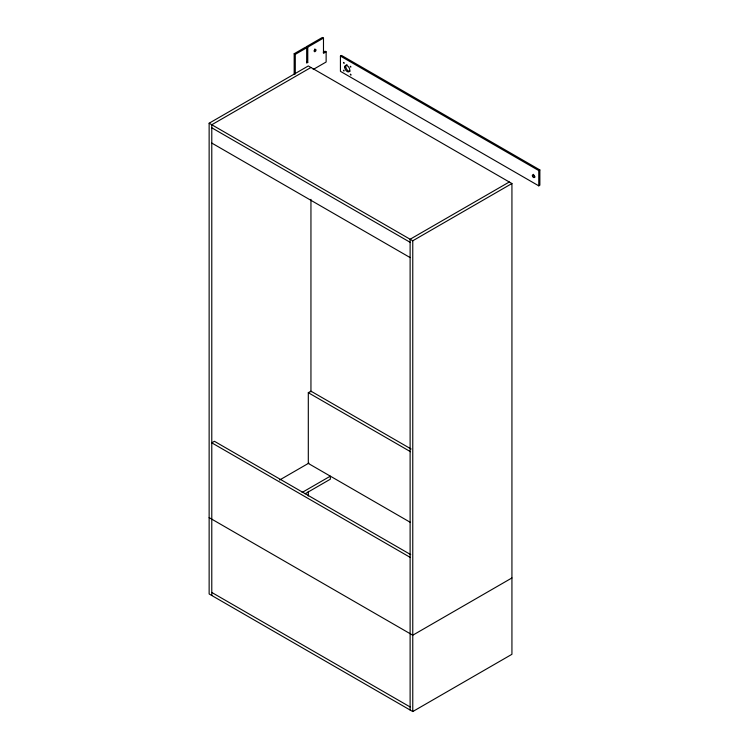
<?xml version="1.0" encoding="UTF-8"?>
<svg xmlns="http://www.w3.org/2000/svg" width="749" height="749" viewBox="0 0 749 749"><rect width="100%" height="100%" fill="white"/><g stroke="black" fill="none" stroke-linecap="round" stroke-linejoin="round"><path stroke-width="1.12" d="M294.179 53.731L305.564 47.159L306.669 47.796L295.284 54.368L294.179 53.731L294.179 74.554M323.484 38.087L307.764 47.159L307.764 62.429L306.669 63.066L306.669 46.522L322.388 37.45L323.484 38.087L323.484 53.357L326.133 51.831L326.133 62.008L313.194 69.479M323.268 52.205L325.029 51.194L326.133 51.831M209.14 123.22L308.307 65.959L511.932 183.524L511.932 654.298L412.765 711.55L209.14 593.985L209.14 123.22L412.765 240.775L511.932 183.524M310.947 67.485L211.78 124.746L211.78 595.511M340.43 56.072L341.525 55.435L539.86 169.939L539.86 185.209L538.765 185.846L340.43 71.333L340.43 56.072L538.765 170.575L539.86 169.939M509.283 181.998L410.115 239.249L410.115 710.024M410.508 522.446L308.307 463.434L308.307 392.701L310.947 391.165L411.126 449.007M279.583 480.025L308.925 463.079M302.081 492.477L330.337 476.158L330.337 479.21L305.105 493.788M511.932 577.947L412.765 635.208L209.14 517.634M306.669 46.522L307.764 47.159M306.669 61.793L307.764 62.429M211.78 127.798L410.115 242.302M211.78 143.068L410.115 257.572M308.307 392.701L410.508 451.703M410.733 554.635L214.429 441.301L211.78 442.828L410.115 557.331M211.78 592.45L410.115 706.962M538.765 170.575L538.765 185.846M412.765 240.775L412.765 711.55M310.947 199.356L310.947 391.896M308.307 491.353L308.307 496.007M295.284 54.368L295.284 74.039M350.139 71.136A3.614 2.088 60 0 1 346.31 68.636A3.614 2.088 60 0 1 347.059 64.714M535.104 176.951A1.554 0.899 60 0 1 533.775 175.949A1.554 0.899 60 0 1 533.634 174.32M314.777 48.966A1.245 0.721 -60 0 1 314.243 50.773A1.245 0.721 -60 0 0 315.338 51.409A1.245 0.721 -60 0 0 315.741 49.471A1.245 0.721 -60 0 0 314.262 50.782M343.491 62.439L344.053 63.103L343.491 62.439M343.491 70.35L344.053 71.015L343.519 70.275M350.345 66.38L350.888 67.073L350.382 66.305M350.354 74.263L350.925 74.947L350.354 74.263M344.68 67.167A3.614 2.088 60 0 0 348.51 71.941A3.614 2.088 60 0 0 348.51 66.82A3.614 2.088 60 0 0 344.68 67.167M532.399 175.846A1.554 0.899 60 0 0 534.234 177.532A1.554 0.899 60 0 0 533.784 175.126A1.554 0.899 60 0 0 532.399 175.846"/></g></svg>
